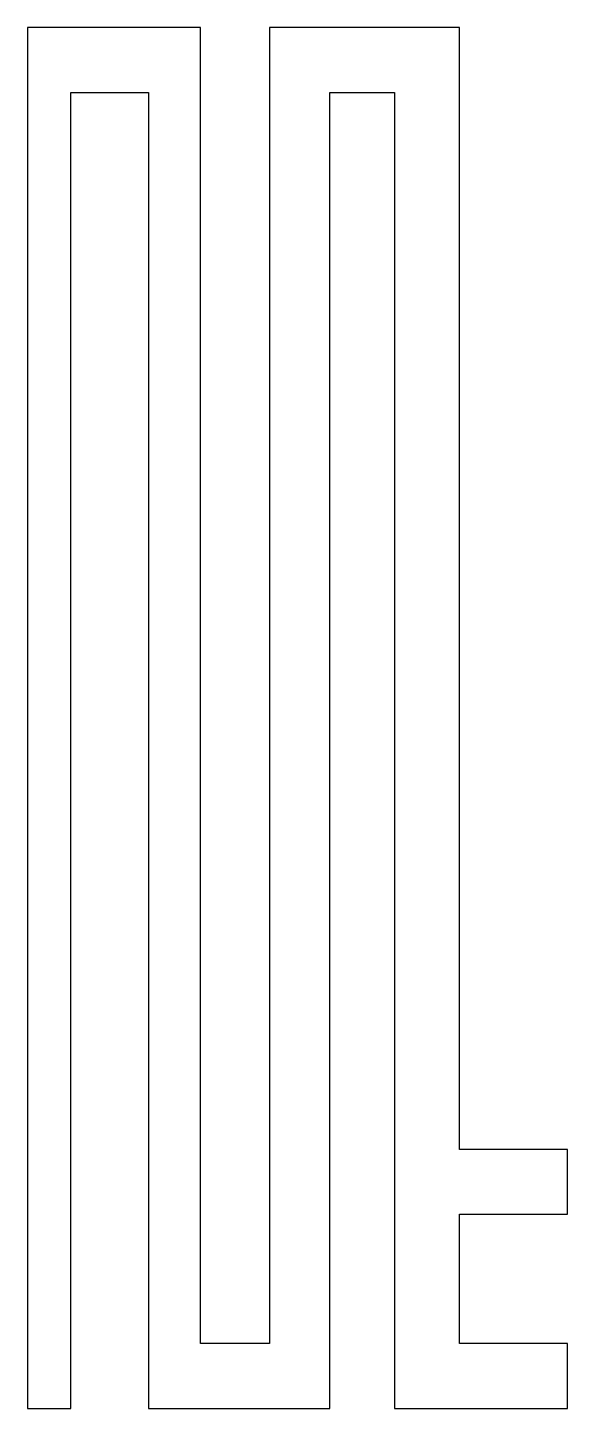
# Model space of a CAD drawing. Extents: x -10 to 2.5, y 1 to 33.
import ezdxf

# ---------------------------------------------------------------- set-up
doc = ezdxf.new("R2010")
doc.units = 0

msp = doc.modelspace()

# ---------------------------------------------------------------- linework, layer by layer
at = {"layer": 'COPPER (ANNEALED)'}
msp.add_lwpolyline([(2.5, 1), (2.5, 2.5), (0, 2.5), (0, 5.5), (2.5, 5.5), (2.5, 7), (0, 7), (0, 33), (-4.4, 33), (-4.4, 2.5), (-6, 2.5), (-6, 33), (-10, 33), (-10, 1), (-9, 1), (-9, 31.5), (-7.2, 31.5), (-7.2, 1), (-3, 1), (-3, 31.5), (-1.5, 31.5), (-1.5, 1)], close=True, dxfattribs=at)

doc.saveas('drawing.dxf')
